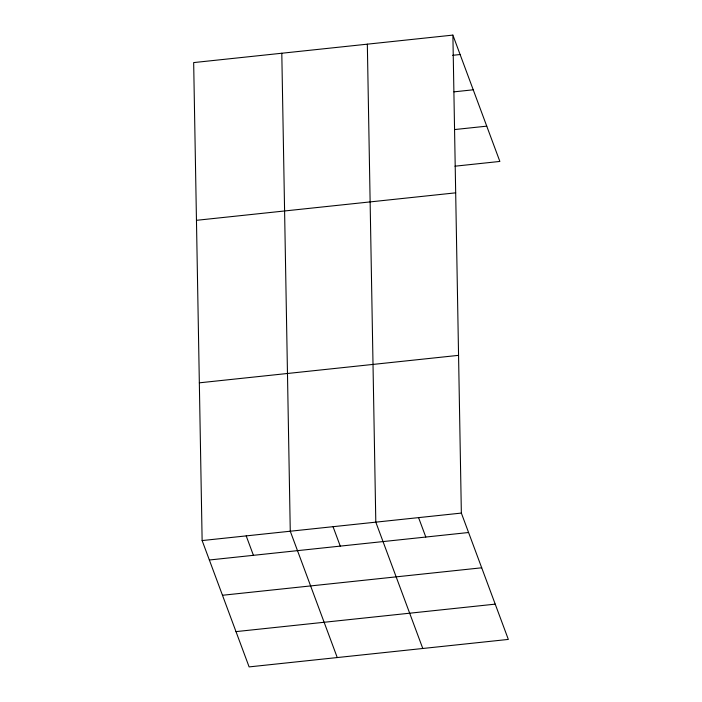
<?xml version="1.0" encoding="UTF-8"?>
<svg xmlns="http://www.w3.org/2000/svg" width="702" height="702" viewBox="0 0 702 702"><rect width="100%" height="100%" fill="white"/><g stroke="black" fill="none" stroke-linecap="round" stroke-linejoin="round"><path stroke-width="1.05" d="M452.887 35.1L193.664 62.583L202.132 540.566L249.113 666.9L508.336 639.417L461.354 513.083L452.887 35.1L499.868 161.434L454.957 166.198M452.623 55.318L460.108 54.528M453.983 91.848L473.227 89.803M454.668 129.554L486.749 126.158M196.455 220.314L455.677 192.839M199.342 382.827L458.555 355.352M202.132 540.566L461.354 513.083M209.354 559.994L468.576 532.511M222.473 595.27L481.695 567.795M235.995 631.616L495.217 604.141M418.576 517.62L425.807 537.048M422.788 648.49L375.807 522.156L367.339 44.165M333.038 526.684L340.259 546.112M337.25 657.555L290.268 531.221L281.8 53.238M246.2 535.898L253.422 555.317"/></g></svg>
